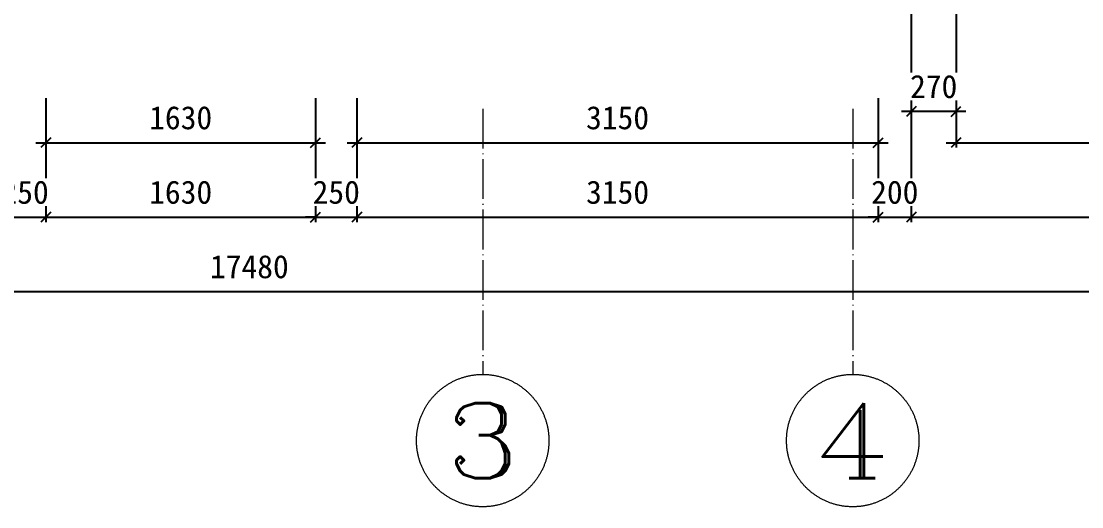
# Model space of a CAD drawing. Header units: millimetres. Extents: x -64529 to 3079702, y -28926 to 77119.
# Drawn here: x -27977 to -21568, y -28926 to -25992 of the extents above; entities that cross this region are included whole.
import ezdxf
from ezdxf.enums import TextEntityAlignment as Align

# ---------------------------------------------------------------- set-up
doc = ezdxf.new("R2010")
doc.units = ezdxf.units.MM
doc.header["$LTSCALE"] = 10
doc.linetypes.add('ACAD_ISO04W100', pattern=[30.5, 24, -3, 0.5, -3])
doc.layers.get('0').update_dxf_attribs({"color": 255})
doc.layers.get('Defpoints').update_dxf_attribs({"color": 255})
doc.layers.add('1浅浅', color=251, linetype='Continuous', lineweight=20)
doc.layers.add('A__轴线', color=3, linetype='ACAD_ISO04W100', lineweight=0)
doc.styles.add('_TCH_AXIS', font='COMPLEX', dxfattribs={"bigfont": 'GBCBIG'})
doc.styles.add('COMPLEX', font='COMPLEX')
doc.styles.get("Standard").update_dxf_attribs({"font": ''})
doc.styles.get('Standard').set_extended_font_data('SimSun')
doc.dimstyles.new('副本 外标注', dxfattribs={"dimtxt": 140, "dimasz": 60, "dimexe": 30, "dimexo": 30, "dimgap": 80, "dimtad": 1, "dimtoh": 1, "dimdec": 0, "dimtxsty": 'Standard', "dimblk": 'OBLIQUE', "dimcen": 2.5, "dimdle": 60, "dimclrd": 250, "dimclre": 250, "dimclrt": 44, "dimadec": 0, "dimazin": 0, "dimtfac": 1, "dimtdec": 0, "dimtix": 1, "dimtmove": 0, "dimatfit": 3, "dimldrblk": 'DOTSMALL', "dimfxl": 1, "dimtfill": 1, "dimarcsym": 0})

# ---------------------------------------------------------------- blocks, each defined once
blk = doc.blocks.new('_Oblique')
at = {"color": 0, "linetype": 'ByBlock', "lineweight": -2}
blk.add_line((-0.5, -0.5), (0.5, 0.5), dxfattribs=at)
blk = doc.blocks.new('*D727')
at = {"layer": '1浅浅', "color": 250, "lineweight": -2, "transparency": 16777216}
for p, q in [((-27828, -26456.2), (-27828, -26756.2)), ((-26198, -26456.2), (-26198, -26756.2)), ((-27888, -26726.2), (-26138, -26726.2))]:
    blk.add_line(p, q, dxfattribs=at)
at = {"layer": 'Defpoints', "color": 0, "lineweight": 30, "transparency": 16777216}
for p in [(-27828, -26426.2), (-26198, -26426.2), (-26198, -26726.2)]:
    blk.add_point(p, dxfattribs=at)
at = {"layer": '1浅浅', "color": 250, "lineweight": -2, "transparency": 16777216, "xscale": 60, "yscale": 60, "zscale": 60, "rotation": 180}
blk.add_blockref('_Oblique', (-27828, -26726.2), dxfattribs=at)
at = {"layer": '1浅浅', "color": 250, "lineweight": -2, "transparency": 16777216, "xscale": 60, "yscale": 60, "zscale": 60}
blk.add_blockref('_Oblique', (-26198, -26726.2), dxfattribs=at)
at = {"layer": '1浅浅', "color": 44, "transparency": 16777216, "insert": (-27013, -26576.2), "char_height": 140, "attachment_point": 5, "bg_fill": 3, "box_fill_scale": 1.1, "bg_fill_color": 256, "bg_fill_true_color": 13158600, "bg_fill_transparency": 16433864}
blk.add_mtext('1630', dxfattribs=at)
blk = doc.blocks.new('_DotSmall')
at = {"color": 0, "linetype": 'ByBlock', "const_width": 0.5}
blk.add_lwpolyline([(-0.0625, 0, 1), (0.0625, 0, 1)], format="xyb", close=True, dxfattribs=at)
blk = doc.blocks.new('*D728')
at = {"layer": '1浅浅', "color": 250, "lineweight": -2, "transparency": 16777216}
for p, q in [((-25948, -26456.2), (-25948, -26756.2)), ((-22798, -26456.2), (-22798, -26756.2)), ((-26008, -26726.2), (-22738, -26726.2))]:
    blk.add_line(p, q, dxfattribs=at)
at = {"layer": 'Defpoints', "color": 0, "lineweight": 30, "transparency": 16777216}
for p in [(-25948, -26426.2), (-22798, -26426.2), (-22798, -26726.2)]:
    blk.add_point(p, dxfattribs=at)
at = {"layer": '1浅浅', "color": 250, "lineweight": -2, "transparency": 16777216, "xscale": 60, "yscale": 60, "zscale": 60, "rotation": 180}
blk.add_blockref('_Oblique', (-25948, -26726.2), dxfattribs=at)
at = {"layer": '1浅浅', "color": 250, "lineweight": -2, "transparency": 16777216, "xscale": 60, "yscale": 60, "zscale": 60}
blk.add_blockref('_Oblique', (-22798, -26726.2), dxfattribs=at)
at = {"layer": '1浅浅', "color": 44, "transparency": 16777216, "insert": (-24373, -26576.2), "char_height": 140, "attachment_point": 5, "bg_fill": 3, "box_fill_scale": 1.1, "bg_fill_color": 256, "bg_fill_true_color": 13158600, "bg_fill_transparency": 16433864}
blk.add_mtext('3150', dxfattribs=at)
blk = doc.blocks.new('*D729')
at = {"layer": '1浅浅', "color": 250, "lineweight": -2, "transparency": 16777216}
for p, q in [((-19388, -25689.2), (-19388, -26756.2)), ((-22328, -26456.2), (-22328, -26756.2)), ((-22388, -26726.2), (-19328, -26726.2))]:
    blk.add_line(p, q, dxfattribs=at)
at = {"layer": 'Defpoints', "color": 0, "lineweight": 30, "transparency": 16777216}
for p in [(-19388, -25659.2), (-22328, -26426.2), (-19388, -26726.2)]:
    blk.add_point(p, dxfattribs=at)
at = {"layer": '1浅浅', "color": 250, "lineweight": -2, "transparency": 16777216, "xscale": 60, "yscale": 60, "zscale": 60, "rotation": 180}
blk.add_blockref('_Oblique', (-22328, -26726.2), dxfattribs=at)
at = {"layer": '1浅浅', "color": 250, "lineweight": -2, "transparency": 16777216, "xscale": 60, "yscale": 60, "zscale": 60}
blk.add_blockref('_Oblique', (-19388, -26726.2), dxfattribs=at)
at = {"layer": '1浅浅', "color": 44, "transparency": 16777216, "insert": (-20858, -26576.2), "char_height": 140, "attachment_point": 5, "bg_fill": 3, "box_fill_scale": 1.1, "bg_fill_color": 256, "bg_fill_true_color": 13158600, "bg_fill_transparency": 16431800}
blk.add_mtext('2940', dxfattribs=at)
blk = doc.blocks.new('*D731')
at = {"layer": '1浅浅', "color": 250, "lineweight": -2, "transparency": 16777216}
for p, q in [((-27828, -26456.2), (-27828, -27206.2)), ((-26198, -26456.2), (-26198, -27206.2)), ((-27888, -27176.2), (-26138, -27176.2))]:
    blk.add_line(p, q, dxfattribs=at)
at = {"layer": 'Defpoints', "color": 0, "lineweight": 30, "transparency": 16777216}
for p in [(-27828, -26426.2), (-26198, -26426.2), (-26198, -27176.2)]:
    blk.add_point(p, dxfattribs=at)
at = {"layer": '1浅浅', "color": 250, "lineweight": -2, "transparency": 16777216, "xscale": 60, "yscale": 60, "zscale": 60, "rotation": 180}
blk.add_blockref('_Oblique', (-27828, -27176.2), dxfattribs=at)
at = {"layer": '1浅浅', "color": 250, "lineweight": -2, "transparency": 16777216, "xscale": 60, "yscale": 60, "zscale": 60}
blk.add_blockref('_Oblique', (-26198, -27176.2), dxfattribs=at)
at = {"layer": '1浅浅', "color": 44, "transparency": 16777216, "insert": (-27013, -27026.2), "char_height": 140, "attachment_point": 5, "bg_fill": 3, "box_fill_scale": 1.1, "bg_fill_color": 256, "bg_fill_true_color": 13158600, "bg_fill_transparency": 3955916}
blk.add_mtext('1630', dxfattribs=at)
blk = doc.blocks.new('*D732')
at = {"layer": '1浅浅', "color": 250, "lineweight": -2, "transparency": 16777216}
for p, q in [((-25948, -26456.2), (-25948, -27206.2)), ((-22798, -26456.2), (-22798, -27206.2)), ((-26008, -27176.2), (-22738, -27176.2))]:
    blk.add_line(p, q, dxfattribs=at)
at = {"layer": 'Defpoints', "color": 0, "lineweight": 30, "transparency": 16777216}
for p in [(-25948, -26426.2), (-22798, -26426.2), (-22798, -27176.2)]:
    blk.add_point(p, dxfattribs=at)
at = {"layer": '1浅浅', "color": 250, "lineweight": -2, "transparency": 16777216, "xscale": 60, "yscale": 60, "zscale": 60, "rotation": 180}
blk.add_blockref('_Oblique', (-25948, -27176.2), dxfattribs=at)
at = {"layer": '1浅浅', "color": 250, "lineweight": -2, "transparency": 16777216, "xscale": 60, "yscale": 60, "zscale": 60}
blk.add_blockref('_Oblique', (-22798, -27176.2), dxfattribs=at)
at = {"layer": '1浅浅', "color": 44, "transparency": 16777216, "insert": (-24373, -27026.2), "char_height": 140, "attachment_point": 5, "bg_fill": 3, "box_fill_scale": 1.1, "bg_fill_color": 256, "bg_fill_true_color": 13158600, "bg_fill_transparency": 3955916}
blk.add_mtext('3150', dxfattribs=at)
blk = doc.blocks.new('*D733')
at = {"layer": '1浅浅', "color": 250, "lineweight": -2, "transparency": 16777216}
for p, q in [((-19388, -25689.2), (-19388, -27206.2)), ((-22598, -26456.2), (-22598, -27206.2)), ((-22658, -27176.2), (-19328, -27176.2))]:
    blk.add_line(p, q, dxfattribs=at)
at = {"layer": 'Defpoints', "color": 0, "lineweight": 30, "transparency": 16777216}
for p in [(-19388, -25659.2), (-22598, -26426.2), (-19388, -27176.2)]:
    blk.add_point(p, dxfattribs=at)
at = {"layer": '1浅浅', "color": 250, "lineweight": -2, "transparency": 16777216, "xscale": 60, "yscale": 60, "zscale": 60, "rotation": 180}
blk.add_blockref('_Oblique', (-22598, -27176.2), dxfattribs=at)
at = {"layer": '1浅浅', "color": 250, "lineweight": -2, "transparency": 16777216, "xscale": 60, "yscale": 60, "zscale": 60}
blk.add_blockref('_Oblique', (-19388, -27176.2), dxfattribs=at)
at = {"layer": '1浅浅', "color": 44, "transparency": 16777216, "insert": (-20993, -27026.2), "char_height": 140, "attachment_point": 5, "bg_fill": 3, "box_fill_scale": 1.1, "bg_fill_color": 256, "bg_fill_true_color": 13158600, "bg_fill_transparency": 3955916}
blk.add_mtext('3210', dxfattribs=at)
blk = doc.blocks.new('*D734')
at = {"layer": '1浅浅', "color": 250, "lineweight": -2, "transparency": 16777216}
for p, q in [((-35338, -26456.2), (-35338, -27656.2)), ((-17858, -26456.2), (-17858, -27656.2)), ((-35398, -27626.2), (-17798, -27626.2))]:
    blk.add_line(p, q, dxfattribs=at)
at = {"layer": 'Defpoints', "color": 0, "lineweight": 30, "transparency": 16777216}
for p in [(-35338, -26426.2), (-17858, -26426.2), (-17858, -27626.2)]:
    blk.add_point(p, dxfattribs=at)
at = {"layer": '1浅浅', "color": 250, "lineweight": -2, "transparency": 16777216, "xscale": 60, "yscale": 60, "zscale": 60, "rotation": 180}
blk.add_blockref('_Oblique', (-35338, -27626.2), dxfattribs=at)
at = {"layer": '1浅浅', "color": 250, "lineweight": -2, "transparency": 16777216, "xscale": 60, "yscale": 60, "zscale": 60}
blk.add_blockref('_Oblique', (-17858, -27626.2), dxfattribs=at)
at = {"layer": '1浅浅', "color": 44, "transparency": 16777216, "insert": (-26598, -27476.2), "char_height": 140, "attachment_point": 5, "bg_fill": 3, "box_fill_scale": 1.1, "bg_fill_color": 256, "bg_fill_true_color": 13158600, "bg_fill_transparency": 10700668}
blk.add_mtext('17480', dxfattribs=at)
blk = doc.blocks.new('*D750')
at = {"layer": '1浅浅', "color": 250, "lineweight": -2, "transparency": 16777216}
for p, q in [((-22328, -24233.9), (-22328, -26567.7)), ((-22598, -24516.4), (-22598, -26567.7)), ((-22268, -26537.7), (-22658, -26537.7))]:
    blk.add_line(p, q, dxfattribs=at)
at = {"layer": 'Defpoints', "color": 0, "lineweight": 30, "transparency": 16777216}
for p in [(-22328, -24203.9), (-22598, -24486.4), (-22598, -26537.7)]:
    blk.add_point(p, dxfattribs=at)
at = {"layer": '1浅浅', "color": 250, "lineweight": -2, "transparency": 16777216, "xscale": 60, "yscale": 60, "zscale": 60, "rotation": 180}
blk.add_blockref('_Oblique', (-22598, -26537.7), dxfattribs=at)
at = {"layer": '1浅浅', "color": 250, "lineweight": -2, "transparency": 16777216, "xscale": 60, "yscale": 60, "zscale": 60}
blk.add_blockref('_Oblique', (-22328, -26537.7), dxfattribs=at)
at = {"layer": '1浅浅', "color": 44, "transparency": 16777216, "insert": (-22463, -26387.7), "char_height": 140, "attachment_point": 5, "bg_fill": 3, "box_fill_scale": 1.1, "bg_fill_color": 256, "bg_fill_true_color": 13158600, "bg_fill_transparency": 16432316}
blk.add_mtext('270', dxfattribs=at)
blk = doc.blocks.new('*D760')
at = {"layer": '1浅浅', "color": 250, "lineweight": -2, "transparency": 16777216}
for p, q in [((-28078, -26756.2), (-28078, -27206.2)), ((-27828, -26756.2), (-27828, -27206.2)), ((-28078, -27176.2), (-28138, -27176.2)), ((-28078, -27176.2), (-27828, -27176.2)), ((-27828, -27176.2), (-27768, -27176.2))]:
    blk.add_line(p, q, dxfattribs=at)
at = {"layer": 'Defpoints', "color": 0, "lineweight": 30, "transparency": 16777216}
for p in [(-28078, -26726.2), (-27828, -26726.2), (-27828, -27176.2)]:
    blk.add_point(p, dxfattribs=at)
at = {"layer": '1浅浅', "color": 250, "lineweight": -2, "transparency": 16777216, "xscale": 60, "yscale": 60, "zscale": 60}
blk.add_blockref('_Oblique', (-28078, -27176.2), dxfattribs=at)
at = {"layer": '1浅浅', "color": 250, "lineweight": -2, "transparency": 16777216, "xscale": 60, "yscale": 60, "zscale": 60, "rotation": 180}
blk.add_blockref('_Oblique', (-27828, -27176.2), dxfattribs=at)
at = {"layer": '1浅浅', "color": 44, "transparency": 16777216, "insert": (-27953, -27026.2), "char_height": 140, "attachment_point": 5, "bg_fill": 3, "box_fill_scale": 1.1, "bg_fill_color": 256, "bg_fill_true_color": 13158600, "bg_fill_transparency": 3955916}
blk.add_mtext('250', dxfattribs=at)
blk = doc.blocks.new('*D761')
at = {"layer": '1浅浅', "color": 250, "lineweight": -2, "transparency": 16777216}
for p, q in [((-26198, -26756.2), (-26198, -27206.2)), ((-25948, -26756.2), (-25948, -27206.2)), ((-26198, -27176.2), (-26258, -27176.2)), ((-26198, -27176.2), (-25948, -27176.2)), ((-25948, -27176.2), (-25888, -27176.2))]:
    blk.add_line(p, q, dxfattribs=at)
at = {"layer": 'Defpoints', "color": 0, "lineweight": 30, "transparency": 16777216}
for p in [(-26198, -26726.2), (-25948, -26726.2), (-25948, -27176.2)]:
    blk.add_point(p, dxfattribs=at)
at = {"layer": '1浅浅', "color": 250, "lineweight": -2, "transparency": 16777216, "xscale": 60, "yscale": 60, "zscale": 60}
blk.add_blockref('_Oblique', (-26198, -27176.2), dxfattribs=at)
at = {"layer": '1浅浅', "color": 250, "lineweight": -2, "transparency": 16777216, "xscale": 60, "yscale": 60, "zscale": 60, "rotation": 180}
blk.add_blockref('_Oblique', (-25948, -27176.2), dxfattribs=at)
at = {"layer": '1浅浅', "color": 44, "transparency": 16777216, "insert": (-26073, -27026.2), "char_height": 140, "attachment_point": 5, "bg_fill": 3, "box_fill_scale": 1.1, "bg_fill_color": 256, "bg_fill_true_color": 13158600, "bg_fill_transparency": 16433348}
blk.add_mtext('250', dxfattribs=at)
blk = doc.blocks.new('*D762')
at = {"layer": '1浅浅', "color": 250, "lineweight": -2, "transparency": 16777216}
for p, q in [((-22798, -26756.2), (-22798, -27206.2)), ((-22598, -26756.2), (-22598, -27206.2)), ((-22798, -27176.2), (-22858, -27176.2)), ((-22798, -27176.2), (-22598, -27176.2)), ((-22598, -27176.2), (-22538, -27176.2))]:
    blk.add_line(p, q, dxfattribs=at)
at = {"layer": 'Defpoints', "color": 0, "lineweight": 30, "transparency": 16777216}
for p in [(-22798, -26726.2), (-22598, -26726.2), (-22598, -27176.2)]:
    blk.add_point(p, dxfattribs=at)
at = {"layer": '1浅浅', "color": 250, "lineweight": -2, "transparency": 16777216, "xscale": 60, "yscale": 60, "zscale": 60}
blk.add_blockref('_Oblique', (-22798, -27176.2), dxfattribs=at)
at = {"layer": '1浅浅', "color": 250, "lineweight": -2, "transparency": 16777216, "xscale": 60, "yscale": 60, "zscale": 60, "rotation": 180}
blk.add_blockref('_Oblique', (-22598, -27176.2), dxfattribs=at)
at = {"layer": '1浅浅', "color": 44, "transparency": 16777216, "insert": (-22698, -27026.2), "char_height": 140, "attachment_point": 5, "bg_fill": 3, "box_fill_scale": 1.1, "bg_fill_color": 256, "bg_fill_true_color": 13158600, "bg_fill_transparency": 10562012}
blk.add_mtext('200', dxfattribs=at)
blk = doc.blocks.new('_AXISO')
blk.add_circle((0, 0), 0.5)
at = {"style": 'COMPLEX', "width": 1.041667}
blk.add_attdef('A', text='', height=0.56, rotation=360, dxfattribs=at).set_placement((0.74875, -0.28), (1.24875, -0.28), align=Align.FIT)
blk = doc.blocks.new('20180421.144813')
at = {"layer": 'A__轴线'}
for p, q in [((13374.5, 2405.4), (13374.5, 800)), ((15610.5, 2405.4), (15610.5, 800))]:
    blk.add_line(p, q, dxfattribs=at)
ref = blk.add_blockref('_AXISO', (13374.5, 400), dxfattribs=dict(at, xscale=800, yscale=800, zscale=800, rotation=179.9999965934954))
ref.add_attrib('A', '3', dxfattribs={"color": 7, "height": 452.5, "rotation": 360, "style": '_TCH_AXIS', "width": 1.5}).set_placement((13148.3, 173.7), (13600.8, 173.7), align=Align.FIT)
ref = blk.add_blockref('_AXISO', (15610.5, 400), dxfattribs=dict(at, xscale=800, yscale=800, zscale=800, rotation=179.9999965934954))
ref.add_attrib('A', '4', dxfattribs={"color": 7, "height": 452.5, "rotation": 360, "style": '_TCH_AXIS', "width": 1.3125}).set_placement((15384.3, 173.7), (15836.8, 173.7), align=Align.FIT)

msp = doc.modelspace()

# ---------------------------------------------------------------- dimensions: what is measured, and where the dimension line sits
at = {"layer": '1浅浅', "color": 251}
for base, p1, p2, picture, middle in [((-19388, -26726.2), (-22328, -26426.2), (-19388, -25659.2), '*D729', (-20858, -26576.2)), ((-26198, -26726.2), (-27828, -26426.2), (-26198, -26426.2), '*D727', (-27013, -26576.2)), ((-22798, -26726.2), (-25948, -26426.2), (-22798, -26426.2), '*D728', (-24373, -26576.2))]:
    dim = msp.add_linear_dim(base=base, p1=p1, p2=p2, dimstyle='副本 外标注', dxfattribs=at)
    dim.commit()
    dim.dimension.update_dxf_attribs({"geometry": picture, "text_midpoint": middle})

# ---------------------------------------------------------------- next in the draw order: dimensions: what is measured, and where the dimension line sits
for base, p1, p2, picture, middle in [((-19388, -27176.2), (-22598, -26426.2), (-19388, -25659.2), '*D733', (-20993, -27026.2)), ((-26198, -27176.2), (-27828, -26426.2), (-26198, -26426.2), '*D731', (-27013, -27026.2)), ((-22798, -27176.2), (-25948, -26426.2), (-22798, -26426.2), '*D732', (-24373, -27026.2))]:
    dim = msp.add_linear_dim(base=base, p1=p1, p2=p2, dimstyle='副本 外标注', dxfattribs=at)
    dim.commit()
    dim.dimension.update_dxf_attribs({"geometry": picture, "text_midpoint": middle})

# ---------------------------------------------------------------- next in the draw order: dimensions: what is measured, and where the dimension line sits
dim = msp.add_linear_dim(base=(-17858, -27626.2), p1=(-35338, -26426.2), p2=(-17858, -26426.2), dimstyle='副本 外标注', dxfattribs=at)
dim.commit()
dim.dimension.update_dxf_attribs({"geometry": '*D734', "text_midpoint": (-26598, -27476.2)})

# ---------------------------------------------------------------- next in the draw order: dimensions: what is measured, and where the dimension line sits
dim = msp.add_linear_dim(base=(-22598, -26537.7), p1=(-22328, -24203.9), p2=(-22598, -24486.4), dimstyle='副本 外标注', dxfattribs=at)
dim.commit()
dim.dimension.update_dxf_attribs({"geometry": '*D750', "text_midpoint": (-22463, -26537.7), "dimtype": 160})
for base, p1, p2, picture, middle in [((-27828, -27176.2), (-28078, -26726.2), (-27828, -26726.2), '*D760', (-27953, -27026.2)), ((-25948, -27176.2), (-26198, -26726.2), (-25948, -26726.2), '*D761', (-26073, -27026.2)), ((-22598, -27176.2), (-22798, -26726.2), (-22598, -26726.2), '*D762', (-22698, -27026.2))]:
    dim = msp.add_linear_dim(base=base, p1=p1, p2=p2, dimstyle='副本 外标注', dxfattribs=at)
    dim.commit()
    dim.dimension.update_dxf_attribs({"geometry": picture, "text_midpoint": middle})

# ---------------------------------------------------------------- next in the draw order: block references
msp.add_blockref('20180421.144813', (-38562.5, -28926.2), dxfattribs=at)

doc.saveas('drawing.dxf')
